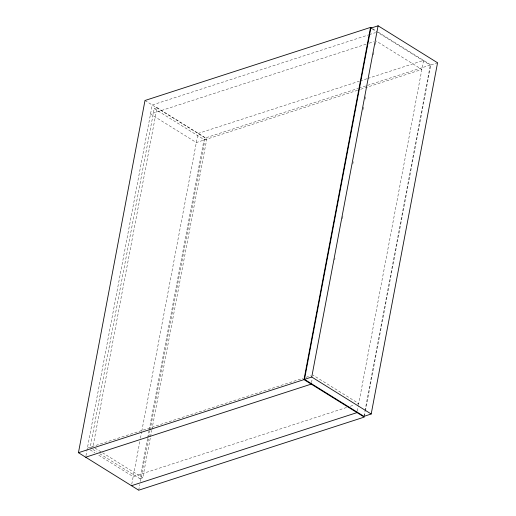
<?xml version="1.0" encoding="UTF-8"?>
<svg xmlns="http://www.w3.org/2000/svg" width="516" height="516" viewBox="0 0 516 516"><rect width="100%" height="100%" fill="white"/><g stroke="black" fill="none" stroke-linecap="round" stroke-linejoin="round"><path stroke-width="0.39" stroke-dasharray="2.58 1.94" d="M85.959 455.699L152.226 104.993L368.598 34.869M157.038 107.67L154.22 108.586L90.139 447.727L92.957 446.811L157.038 107.67L206.858 138.662L151.891 429.576M131.761 484.195L139.849 441.38M140.449 438.213L141.648 431.879M141.797 431.086L198.028 133.483L359.349 81.199M99.691 453.667L139.959 478.713L147.576 438.394M147.724 437.607L149.072 430.492M149.221 429.699L204.039 139.578L206.858 138.662M138.707 490.2L139.759 484.659M140.352 481.493L148.582 437.961M148.731 437.168L149.924 430.834M150.072 430.047L205.258 137.978L358.175 88.423M139.959 478.713L142.777 477.797L150.395 437.484M150.543 436.691L151.736 430.37M311.503 382.608L312.219 378.834M334.697 259.851L335 258.264M342.476 218.694L342.921 216.314M352.796 164.075L353.241 161.702M363.116 109.463L363.561 107.089M365.057 99.175L365.509 96.802M373.436 54.851L373.881 52.477M375.377 44.557L375.829 42.183M357.304 411.097L358.304 405.815M358.446 405.06L423.572 60.385L367.76 78.471M363.948 416.354L364.844 411.607M364.993 410.813L430.305 65.139L437.555 62.784M364.399 416.315L365.302 411.562M365.451 410.775L430.802 64.881L377.77 31.895M369.359 34.624L375.474 32.637M366.121 44.176L150.517 114.049L196.319 142.539L357.64 90.255M369.179 43.183L373.765 41.693M360.116 80.954L366.999 78.722M358.936 88.178L430.802 64.881M360.697 89.268L421.862 69.441L376.061 40.951M87.385 448.152L302.989 378.28M306.046 377.286L310.638 375.803M346.5 407.511L133.186 476.642L97.64 454.532M350.319 406.273L354.144 405.034M357.201 404.047L358.73 403.551L312.928 375.061M372.513 28.625L375.796 30.67M372.21 28.999L430.305 65.139M144.996 100.491L205.258 137.978M154.22 108.586L204.039 139.578M95.002 448.082L101.826 452.326M102.51 452.751L142.777 477.797M92.867 449.423L96.963 451.971M90.119 449.855L94.905 452.829"/><path stroke-width="0.77" d="M78.445 452.713L303.988 379.615L364.251 417.102L138.707 490.2L78.445 452.713L144.996 100.491L370.54 27.4L371.855 28.212M303.988 379.615L370.54 27.4M304.485 379.363L370.843 28.148L378.093 25.8L437.555 62.784L371.197 414L363.948 416.354L304.485 379.363L311.735 377.015L371.197 414M311.735 377.015L378.093 25.8M85.675 457.208L311.219 384.117M131.477 485.704L357.02 412.607"/></g></svg>
